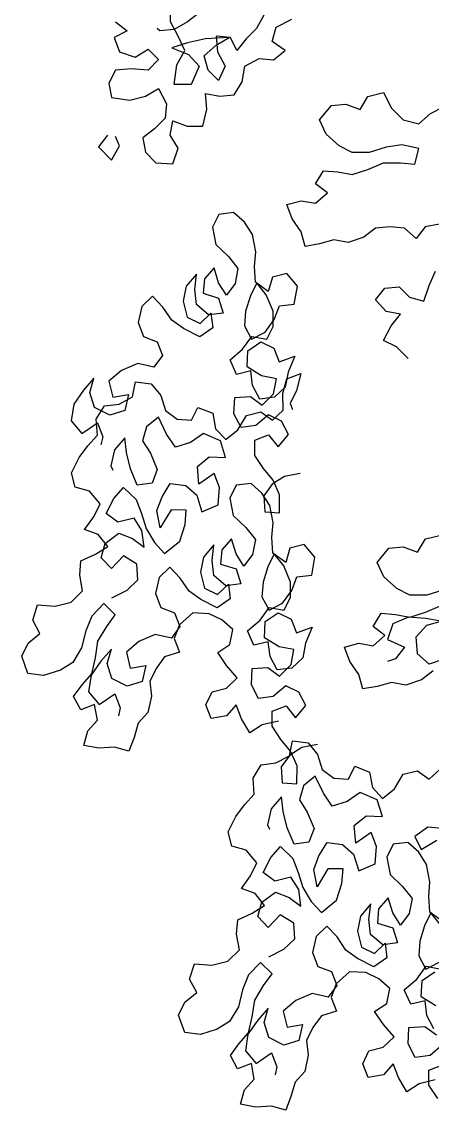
# Model space of a CAD drawing. Header units: millimetres. Extents: x -2.61 to 2.71, y 0 to 8.31.
# Drawn here: x -2.607 to -1.798, y 4.482 to 6.63 of the extents above; entities that cross this region are included whole.
import ezdxf

# ---------------------------------------------------------------- set-up
doc = ezdxf.new("R2010")
doc.units = ezdxf.units.MM
doc.header["$LTSCALE"] = 5

msp = doc.modelspace()

# ---------------------------------------------------------------- linework, layer by layer
for points in [[(-2.126, 6.6506), (-2.1441, 6.6172), (-2.1647, 6.5966), (-2.1827, 6.5734), (-2.1956, 6.5992), (-2.2239, 6.6018), (-2.2213, 6.5709), (-2.2059, 6.5426), (-2.2188, 6.5143), (-2.2394, 6.5349), (-2.2471, 6.5632), (-2.2239, 6.5838), (-2.1981, 6.5992), (-2.2445, 6.5967), (-2.2805, 6.589), (-2.3114, 6.5787), (-2.278, 6.5658), (-2.2574, 6.5426), (-2.2729, 6.5066), (-2.3063, 6.5066), (-2.3012, 6.5452), (-2.2857, 6.5735), (-2.2985, 6.6019), (-2.314, 6.6302), (-2.3139, 6.6636)], [(-2.247, 6.6559), (-2.2805, 6.6302), (-2.3062, 6.6147), (-2.3346, 6.6122), (-2.3397, 6.6173)], [(-2.4221, 6.6303), (-2.3989, 6.6122), (-2.4247, 6.5994), (-2.4144, 6.5711), (-2.3835, 6.5607), (-2.3578, 6.5762), (-2.3372, 6.5556), (-2.3578, 6.535), (-2.3913, 6.5376), (-2.4222, 6.535), (-2.4351, 6.5093), (-2.4299, 6.481), (-2.3939, 6.4758), (-2.363, 6.4835), (-2.3372, 6.4989), (-2.3218, 6.468), (-2.3244, 6.4397), (-2.345, 6.4191), (-2.3682, 6.4011), (-2.3631, 6.3728), (-2.3425, 6.3522), (-2.3091, 6.3496), (-2.2987, 6.3805), (-2.3142, 6.4062), (-2.309, 6.4345), (-2.2807, 6.4242), (-2.2498, 6.4242), (-2.242, 6.4576), (-2.2446, 6.4885), (-2.2163, 6.4834), (-2.188, 6.4859), (-2.1725, 6.5116), (-2.1673, 6.5425), (-2.139, 6.5579), (-2.1107, 6.5553), (-2.0875, 6.5733), (-2.1132, 6.5914), (-2.1055, 6.6197), (-2.0746, 6.6351)], [(-1.783, 6.2306), (-1.8113, 6.2255), (-1.8294, 6.2023), (-1.8525, 6.2229), (-1.8808, 6.2255), (-1.9092, 6.223), (-1.9323, 6.205), (-1.9632, 6.1947), (-1.9916, 6.1999), (-2.0199, 6.1922), (-2.0482, 6.1871), (-2.0559, 6.2154), (-2.0739, 6.2412), (-2.0842, 6.2695), (-2.0558, 6.2772), (-2.0275, 6.272), (-2.0043, 6.2926), (-2.0275, 6.3106), (-2.012, 6.3364), (-1.9837, 6.3338), (-1.9554, 6.3286), (-1.9245, 6.3388), (-1.8936, 6.3517), (-1.8601, 6.3517), (-1.8318, 6.3491), (-1.8241, 6.3799), (-1.8575, 6.3877), (-1.8884, 6.3826), (-1.9219, 6.3723), (-1.9554, 6.3723), (-1.9811, 6.3852), (-2.0068, 6.4084), (-2.0197, 6.4368), (-1.9965, 6.465), (-1.9681, 6.4676), (-1.9398, 6.4573), (-1.9244, 6.483), (-1.8935, 6.4907), (-1.8781, 6.4598), (-1.8549, 6.4366), (-1.824, 6.4289), (-1.8008, 6.4494), (-1.7751, 6.4623)], [(-2.4377, 6.4063), (-2.4558, 6.3832), (-2.43, 6.3574), (-2.4146, 6.3857), (-2.4223, 6.4038)], [(-2.0582, 5.7386), (-2.0887, 5.7329), (-2.113, 5.7175), (-2.1298, 5.6946), (-2.1277, 5.6633), (-2.099, 5.661), (-2.0985, 5.6968), (-2.1112, 5.7255), (-2.1301, 5.7489), (-2.1477, 5.7746), (-2.1476, 5.8046), (-2.1202, 5.8151), (-2.1013, 5.7917), (-2.0809, 5.8155), (-2.095, 5.842), (-2.1206, 5.8544), (-2.1453, 5.8333), (-2.1745, 5.8298), (-2.1885, 5.8564), (-2.1871, 5.8886), (-2.1558, 5.8907), (-2.1329, 5.8739), (-2.1103, 5.8963), (-2.1045, 5.9259), (-2.134, 5.9317), (-2.1627, 5.949), (-2.1613, 5.9812), (-2.1356, 5.9988), (-2.1101, 5.9864), (-2.0995, 5.959), (-2.0686, 5.9704), (-2.0815, 5.9391), (-2.0873, 5.9095), (-2.1086, 5.8893), (-2.1377, 5.8858), (-2.1518, 5.9123), (-2.1552, 5.9415), (-2.1835, 5.9345), (-2.1962, 5.9632), (-2.1714, 5.9844), (-2.1533, 6.0095), (-2.1237, 6.0036), (-2.1113, 6.0292), (-2.1112, 6.0592), (-2.1248, 6.0915), (-2.1437, 6.115), (-2.1561, 6.0894), (-2.1655, 6.0589), (-2.1678, 6.0303), (-2.1537, 6.0037), (-2.1272, 6.0178), (-2.109, 6.0429), (-2.0988, 6.0698), (-2.0697, 6.0733), (-2.0634, 6.1086), (-2.0845, 6.1333), (-2.1128, 6.1263), (-2.1208, 6.0981), (-2.1459, 6.1163), (-2.148, 6.1476), (-2.1457, 6.1763), (-2.1523, 6.2103), (-2.1677, 6.2347), (-2.1892, 6.2537), (-2.2184, 6.2502), (-2.2308, 6.2247), (-2.2243, 6.1907), (-2.1996, 6.1668), (-2.1807, 6.1433), (-2.1865, 6.1137), (-2.2034, 6.0908), (-2.2188, 6.1152), (-2.2279, 6.1448), (-2.247, 6.1232), (-2.2493, 6.0945), (-2.2188, 6.0851), (-2.2096, 6.0555), (-2.2388, 6.0521), (-2.2626, 6.0724), (-2.266, 6.1016), (-2.2624, 6.1325), (-2.2828, 6.1087), (-2.2886, 6.0791), (-2.2807, 6.0473), (-2.2552, 6.0349), (-2.2339, 6.0552), (-2.2305, 6.026), (-2.2561, 6.0084), (-2.2883, 6.0248), (-2.3112, 6.0417), (-2.3288, 6.0673), (-2.3491, 6.0886), (-2.3703, 6.0683), (-2.3775, 6.0366), (-2.3669, 6.0092), (-2.34, 5.9989), (-2.3295, 5.9715), (-2.3463, 5.9486), (-2.3781, 5.9558), (-2.4104, 5.9422), (-2.4352, 5.921), (-2.4273, 5.8892), (-2.3968, 5.8949), (-2.404, 5.8631), (-2.4336, 5.8539), (-2.4636, 5.869), (-2.4727, 5.8986), (-2.4647, 5.9269), (-2.4851, 5.9031), (-2.5046, 5.8758), (-2.5095, 5.8427), (-2.4884, 5.8179), (-2.4579, 5.8386), (-2.4474, 5.8112), (-2.4509, 5.7953)], [(-1.845, 5.9655), (-1.8682, 5.9887), (-1.8939, 6.0016), (-1.8784, 6.0299), (-1.8604, 6.0531), (-1.8887, 6.0582), (-1.9093, 6.0814), (-1.8912, 6.1046), (-1.8629, 6.1071), (-1.8424, 6.0865), (-1.814, 6.0788), (-1.8037, 6.1096), (-1.7908, 6.1379)], [(-2.101, 5.2504), (-2.1328, 5.2426), (-2.1571, 5.2272), (-2.1734, 5.255), (-2.1839, 5.2824), (-2.203, 5.2608), (-2.2334, 5.2552), (-2.244, 5.2826), (-2.2315, 5.3082), (-2.2033, 5.3151), (-2.182, 5.3354), (-2.2031, 5.3602), (-2.2207, 5.3858), (-2.1964, 5.4012), (-2.1906, 5.4308), (-2.2122, 5.4498), (-2.2377, 5.4622), (-2.27, 5.4637), (-2.2961, 5.4403), (-2.3063, 5.4134), (-2.2958, 5.386), (-2.3254, 5.3768), (-2.3422, 5.3539), (-2.3546, 5.3284), (-2.3512, 5.2992), (-2.3583, 5.2674), (-2.3774, 5.2459), (-2.3854, 5.2176), (-2.3956, 5.1907), (-2.4239, 5.1987), (-2.4552, 5.1966), (-2.4848, 5.2024), (-2.4768, 5.2307), (-2.4577, 5.2523), (-2.4634, 5.2827), (-2.4908, 5.2722), (-2.5048, 5.2987), (-2.488, 5.3217), (-2.469, 5.3432), (-2.4618, 5.375), (-2.4569, 5.4081), (-2.4396, 5.4367), (-2.4227, 5.4597), (-2.4452, 5.4822), (-2.4691, 5.4576), (-2.4806, 5.4285), (-2.4891, 5.3945), (-2.5064, 5.3658), (-2.5307, 5.3505), (-2.5639, 5.3404), (-2.5948, 5.344), (-2.607, 5.3785), (-2.5946, 5.4041), (-2.5712, 5.423), (-2.5852, 5.4495), (-2.5759, 5.4799), (-2.5414, 5.4772), (-2.5096, 5.4851), (-2.487, 5.5075), (-2.4927, 5.538), (-2.4904, 5.5667), (-2.4617, 5.5794), (-2.4374, 5.5948), (-2.4563, 5.6182), (-2.4832, 5.6285), (-2.465, 5.6536), (-2.4526, 5.6791), (-2.4737, 5.7039), (-2.502, 5.712), (-2.5089, 5.7402), (-2.4938, 5.7702), (-2.477, 5.7931), (-2.458, 5.8147), (-2.4601, 5.846), (-2.4441, 5.8725), (-2.415, 5.8759), (-2.3885, 5.89), (-2.3826, 5.9196), (-2.3517, 5.9159), (-2.3328, 5.8925), (-2.3236, 5.8629), (-2.3007, 5.8461), (-2.272, 5.8438), (-2.2596, 5.8693), (-2.2305, 5.8578), (-2.2248, 5.8273), (-2.2046, 5.8061), (-2.1811, 5.825), (-2.1638, 5.8536), (-2.1356, 5.8606), (-2.1127, 5.8438), (-2.0914, 5.864), (-2.0922, 5.8976), (-2.0842, 5.9258), (-2.0568, 5.9363), (-2.0653, 5.9024), (-2.0777, 5.8768), (-2.0729, 5.8649)], [(-2.4293, 5.4937), (-2.3992, 5.5086), (-2.3779, 5.5288), (-2.3801, 5.5602), (-2.4065, 5.5762), (-2.4304, 5.5515), (-2.4507, 5.5727), (-2.4427, 5.601), (-2.4157, 5.6208), (-2.3888, 5.6105), (-2.3659, 5.5937), (-2.3702, 5.6264), (-2.3856, 5.6507), (-2.4174, 5.6429), (-2.4403, 5.6597), (-2.4252, 5.6897), (-2.4062, 5.7113), (-2.3815, 5.6873), (-2.371, 5.6599), (-2.3618, 5.6303), (-2.3455, 5.6025), (-2.3253, 5.5812), (-2.2956, 5.6054), (-2.2849, 5.6381), (-2.2827, 5.6668), (-2.3127, 5.6669), (-2.334, 5.6316), (-2.3405, 5.6656), (-2.3303, 5.6925), (-2.3143, 5.719), (-2.2834, 5.7153), (-2.2618, 5.6963), (-2.2518, 5.6632), (-2.2195, 5.6768), (-2.2168, 5.7112), (-2.2273, 5.7386), (-2.2578, 5.7179), (-2.2608, 5.7528), (-2.2373, 5.7717), (-2.2051, 5.7703), (-2.2152, 5.8034), (-2.2487, 5.8177), (-2.2744, 5.8001), (-2.304, 5.7909), (-2.3215, 5.8165), (-2.3374, 5.8501), (-2.3608, 5.8312), (-2.3688, 5.803), (-2.3534, 5.7787), (-2.3398, 5.7464), (-2.3501, 5.7195), (-2.3792, 5.716), (-2.3928, 5.7483), (-2.4007, 5.7801), (-2.4041, 5.8093), (-2.4245, 5.7855), (-2.4316, 5.7537), (-2.4277, 5.7453)], [(-2.0239, 5.2039), (-2.0544, 5.1982), (-2.0787, 5.1828), (-2.0955, 5.1599), (-2.0934, 5.1285), (-2.0647, 5.1263), (-2.0642, 5.162), (-2.0769, 5.1908), (-2.0958, 5.2142), (-2.1134, 5.2399), (-2.1133, 5.2699), (-2.0859, 5.2804), (-2.067, 5.2569), (-2.0466, 5.2807), (-2.0607, 5.3073), (-2.0863, 5.3197), (-2.111, 5.2986), (-2.1402, 5.2951), (-2.1542, 5.3216), (-2.1528, 5.3539), (-2.1215, 5.356), (-2.0986, 5.3391), (-2.076, 5.3616), (-2.0702, 5.3912), (-2.0997, 5.397), (-2.1284, 5.4143), (-2.127, 5.4465), (-2.1013, 5.4641), (-2.0757, 5.4517), (-2.0652, 5.4243), (-2.0343, 5.4357), (-2.0472, 5.4043), (-2.053, 5.3748), (-2.0742, 5.3545), (-2.1034, 5.3511), (-2.1174, 5.3776), (-2.1209, 5.4068), (-2.1492, 5.3998), (-2.1619, 5.4285), (-2.1371, 5.4496), (-2.1189, 5.4747), (-2.0894, 5.4689), (-2.077, 5.4945), (-2.0769, 5.5245), (-2.0905, 5.5568), (-2.1094, 5.5802), (-2.1218, 5.5546), (-2.1312, 5.5242), (-2.1335, 5.4955), (-2.1194, 5.469), (-2.0929, 5.483), (-2.0747, 5.5082), (-2.0645, 5.5351), (-2.0353, 5.5385), (-2.0291, 5.5738), (-2.0502, 5.5986), (-2.0785, 5.5916), (-2.0865, 5.5634), (-2.1116, 5.5815), (-2.1137, 5.6129), (-2.1114, 5.6416), (-2.118, 5.6756), (-2.1334, 5.6999), (-2.1549, 5.719), (-2.1841, 5.7155), (-2.1965, 5.6899), (-2.19, 5.6559), (-2.1653, 5.632), (-2.1464, 5.6086), (-2.1522, 5.579), (-2.1691, 5.5561), (-2.1844, 5.5804), (-2.1936, 5.61), (-2.2127, 5.5884), (-2.215, 5.5598), (-2.1845, 5.5504), (-2.1753, 5.5208), (-2.2045, 5.5173), (-2.2283, 5.5377), (-2.2317, 5.5669), (-2.2281, 5.5978), (-2.2485, 5.574), (-2.2543, 5.5444), (-2.2464, 5.5126), (-2.2209, 5.5002), (-2.1996, 5.5204), (-2.1962, 5.4913), (-2.2218, 5.4737), (-2.254, 5.4901), (-2.2769, 5.5069), (-2.2945, 5.5326), (-2.3148, 5.5538), (-2.336, 5.5336), (-2.3431, 5.5018), (-2.3326, 5.4744), (-2.3057, 5.4642), (-2.2952, 5.4368), (-2.312, 5.4139), (-2.3438, 5.421), (-2.3761, 5.4074), (-2.4008, 5.3863), (-2.393, 5.3545), (-2.3625, 5.3602), (-2.3697, 5.3284), (-2.3993, 5.3192), (-2.4292, 5.3343), (-2.4384, 5.3639), (-2.4304, 5.3921), (-2.4508, 5.3683), (-2.4703, 5.341), (-2.4752, 5.3079), (-2.4541, 5.2832), (-2.4236, 5.3038), (-2.4131, 5.2764), (-2.4166, 5.2605)], [(-1.7749, 5.5092), (-1.8083, 5.4989), (-1.8418, 5.499), (-1.8675, 5.5119), (-1.8933, 5.535), (-1.9061, 5.5634), (-1.8829, 5.5917), (-1.8546, 5.5942), (-1.8263, 5.5839), (-1.8108, 5.6096), (-1.7799, 5.6173)], [(-1.7956, 5.3496), (-1.8188, 5.3316), (-1.8497, 5.3213), (-1.878, 5.3265), (-1.9063, 5.3188), (-1.9346, 5.3137), (-1.9423, 5.342), (-1.9603, 5.3678), (-1.9706, 5.3961), (-1.9423, 5.4038), (-1.914, 5.3986), (-1.8908, 5.4192), (-1.9139, 5.4372), (-1.8985, 5.463), (-1.8702, 5.4604), (-1.8418, 5.4552), (-1.8109, 5.4655), (-1.78, 5.4783)], [(-1.7724, 5.3728), (-1.8033, 5.3625), (-1.8265, 5.3831), (-1.829, 5.4166), (-1.8084, 5.4397), (-1.7801, 5.4474), (-1.811, 5.4526), (-1.8444, 5.4552), (-1.8753, 5.4424), (-1.8856, 5.4115), (-1.8522, 5.396), (-1.8702, 5.3728), (-1.8857, 5.3677)], [(-1.7918, 4.542), (-1.8236, 4.5342), (-1.8479, 4.5188), (-1.8641, 4.5466), (-1.8747, 4.574), (-1.8937, 4.5524), (-1.9242, 4.5468), (-1.9347, 4.5742), (-1.9223, 4.5998), (-1.894, 4.6068), (-1.8728, 4.627), (-1.8939, 4.6518), (-1.9115, 4.6774), (-1.8871, 4.6928), (-1.8813, 4.7224), (-1.9029, 4.7414), (-1.9285, 4.7539), (-1.9607, 4.7553), (-1.9868, 4.7319), (-1.997, 4.705), (-1.9865, 4.6776), (-2.0161, 4.6684), (-2.033, 4.6455), (-2.0454, 4.62), (-2.0419, 4.5908), (-2.0491, 4.559), (-2.0681, 4.5375), (-2.0762, 4.5092), (-2.0864, 4.4823), (-2.1146, 4.4904), (-2.146, 4.4882), (-2.1755, 4.4941), (-2.1675, 4.5223), (-2.1485, 4.5439), (-2.1541, 4.5743), (-2.1815, 4.5638), (-2.1956, 4.5903), (-2.1787, 4.6133), (-2.1597, 4.6348), (-2.1525, 4.6666), (-2.1476, 4.6997), (-2.1303, 4.7284), (-2.1135, 4.7513), (-2.1359, 4.7738), (-2.1598, 4.7492), (-2.1714, 4.7201), (-2.1799, 4.6861), (-2.1972, 4.6575), (-2.2215, 4.6421), (-2.2546, 4.632), (-2.2855, 4.6356), (-2.2978, 4.6701), (-2.2853, 4.6957), (-2.2619, 4.7146), (-2.276, 4.7411), (-2.2666, 4.7715), (-2.2322, 4.7688), (-2.2004, 4.7767), (-2.1778, 4.7991), (-2.1834, 4.8296), (-2.1812, 4.8583), (-2.1524, 4.871), (-2.1281, 4.8864), (-2.147, 4.9098), (-2.1739, 4.9201), (-2.1558, 4.9452), (-2.1433, 4.9708), (-2.1645, 4.9955), (-2.1927, 5.0036), (-2.1997, 5.0318), (-2.1846, 5.0618), (-2.1678, 5.0847), (-2.1487, 5.1063), (-2.1508, 5.1377), (-2.1349, 5.1641), (-2.1057, 5.1676), (-2.0792, 5.1816), (-2.0734, 5.2112), (-2.0425, 5.2076), (-2.0236, 5.1841), (-2.0144, 5.1545), (-1.9915, 5.1377), (-1.9628, 5.1354), (-1.9503, 5.161), (-1.9212, 5.1494), (-1.9156, 5.1189), (-1.8953, 5.0977), (-1.8719, 5.1166), (-1.8546, 5.1452), (-1.8263, 5.1522), (-1.8034, 5.1354), (-1.7822, 5.1556)], [(-2.12, 4.7853), (-2.0899, 4.8002), (-2.0687, 4.8205), (-2.0708, 4.8518), (-2.0973, 4.8678), (-2.1212, 4.8431), (-2.1414, 4.8644), (-2.1334, 4.8926), (-2.1064, 4.9124), (-2.0795, 4.9022), (-2.0566, 4.8853), (-2.0609, 4.918), (-2.0763, 4.9423), (-2.1081, 4.9345), (-2.131, 4.9513), (-2.1159, 4.9813), (-2.0969, 5.0029), (-2.0722, 4.979), (-2.0617, 4.9516), (-2.0525, 4.9219), (-2.0363, 4.8941), (-2.016, 4.8728), (-1.9864, 4.897), (-1.9757, 4.9297), (-1.9734, 4.9584), (-2.0034, 4.9585), (-2.0247, 4.9232), (-2.0312, 4.9572), (-2.021, 4.9841), (-2.005, 5.0106), (-1.9742, 5.0069), (-1.9526, 4.9879), (-1.9425, 4.9548), (-1.9102, 4.9684), (-1.9075, 5.0028), (-1.918, 5.0302), (-1.9485, 5.0095), (-1.9515, 5.0444), (-1.9281, 5.0633), (-1.8959, 5.0619), (-1.9059, 5.0951), (-1.9394, 5.1093), (-1.9651, 5.0917), (-1.9947, 5.0825), (-2.0123, 5.1081), (-2.0281, 5.1417), (-2.0515, 5.1228), (-2.0596, 5.0946), (-2.0442, 5.0703), (-2.0306, 5.038), (-2.0408, 5.0111), (-2.07, 5.0076), (-2.0836, 5.0399), (-2.0914, 5.0717), (-2.0949, 5.1009), (-2.1152, 5.0771), (-2.1224, 5.0453), (-2.1184, 5.0369)], [(-1.7779, 5.0381), (-1.8062, 5.0407), (-1.8319, 5.0227), (-1.8191, 4.997), (-1.7882, 5.015)], [(-1.7772, 4.855), (-1.8023, 4.8732), (-1.8045, 4.9045), (-1.8022, 4.9332), (-1.8087, 4.9672), (-1.8241, 4.9915), (-1.8457, 5.0106), (-1.8748, 5.0071), (-1.8873, 4.9815), (-1.8807, 4.9475), (-1.8561, 4.9236), (-1.8371, 4.9002), (-1.843, 4.8706), (-1.8598, 4.8477), (-1.8752, 4.872), (-1.8844, 4.9016), (-1.9034, 4.88), (-1.9057, 4.8514), (-1.8753, 4.842), (-1.8661, 4.8124), (-1.8952, 4.8089), (-1.919, 4.8293), (-1.9225, 4.8585), (-1.9188, 4.8894), (-1.9392, 4.8656), (-1.945, 4.836), (-1.9372, 4.8042), (-1.9116, 4.7918), (-1.8904, 4.812), (-1.8869, 4.7829), (-1.9126, 4.7653), (-1.9447, 4.7817), (-1.9677, 4.7985), (-1.9852, 4.8242), (-2.0055, 4.8454), (-2.0267, 4.8252), (-2.0339, 4.7934), (-2.0234, 4.766), (-1.9965, 4.7558), (-1.9859, 4.7284), (-2.0028, 4.7055), (-2.0345, 4.7126), (-2.0668, 4.699), (-2.0916, 4.6779), (-2.0837, 4.6461), (-2.0533, 4.6518), (-2.0604, 4.62), (-2.09, 4.6108), (-2.12, 4.6259), (-2.1292, 4.6555), (-2.1212, 4.6837), (-2.1415, 4.66), (-2.161, 4.6326), (-2.166, 4.5995), (-2.1448, 4.5748), (-2.1143, 4.5954), (-2.1038, 4.568), (-2.1074, 4.5521)], [(-1.7812, 4.8484), (-1.8001, 4.8718), (-1.8126, 4.8463), (-1.8219, 4.8158), (-1.8242, 4.7871), (-1.8101, 4.7606), (-1.7836, 4.7747)], [(-1.7941, 4.6427), (-1.8082, 4.6692), (-1.8116, 4.6984), (-1.8399, 4.6914), (-1.8526, 4.7201), (-1.8279, 4.7412), (-1.8097, 4.7663), (-1.7801, 4.7605)], [(-1.7905, 4.6886), (-1.8191, 4.7059), (-1.8177, 4.7381), (-1.7921, 4.7557)], [(-1.777, 4.6113), (-1.8018, 4.5902), (-1.8309, 4.5867), (-1.845, 4.6132), (-1.8436, 4.6455), (-1.8122, 4.6476), (-1.7893, 4.6308)], [(-1.7866, 4.5058), (-1.8041, 4.5315), (-1.8041, 4.5615), (-1.7767, 4.572)]]:
    msp.add_lwpolyline(points)

doc.saveas('drawing.dxf')
